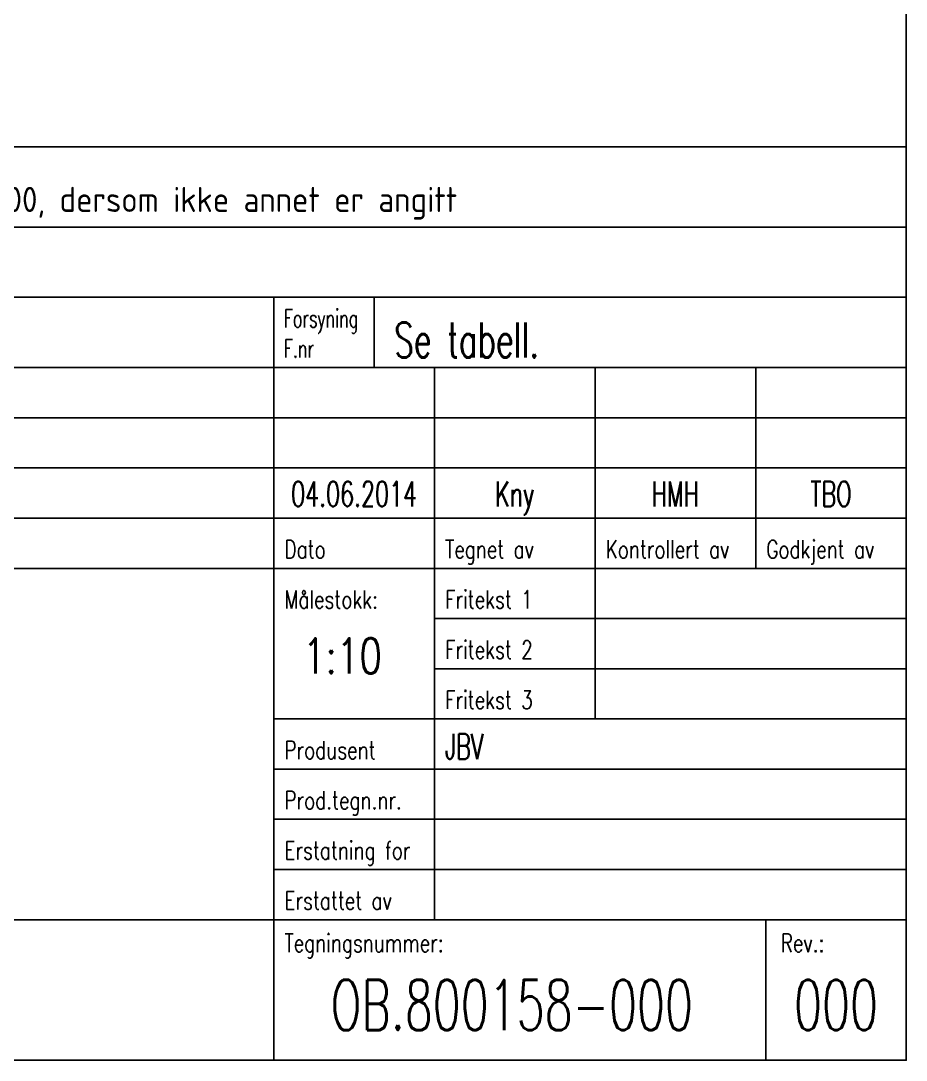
# Model space of a CAD drawing. Header units: millimetres. Extents: x 2184 to 3984, y 0 to 2770.
# Drawn here: x 3102 to 3984, y 0 to 1035 of the extents above; entities that cross this region are included whole.
import ezdxf
from ezdxf.enums import TextEntityAlignment as Align

# ---------------------------------------------------------------- set-up
doc = ezdxf.new("R2010")
doc.units = ezdxf.units.MM
for name, color, linetype in [('RAMME', 7, 'Continuous'), ('TITT-018', 4, 'Continuous'), ('TITT-050', 5, 'Continuous'), ('TITT-TEKST18', 4, 'Continuous'), ('TITT-TEKST25', 2, 'Continuous'), ('TITT-TEKST35', 7, 'Continuous'), ('TITT-TEKST50', 5, 'Continuous')]:
    doc.layers.add(name, color=color, linetype=linetype)
doc.styles.add('ISO', font='isocp.shx')
doc.styles.add('ISO25', font='ISO3098.shx')
doc.styles.add('TITTEL', font='romans.shx', dxfattribs={"width": 0.65})

# ---------------------------------------------------------------- blocks, each defined once
blk = doc.blocks.new('TITF_JBV00')
at = {"layer": 'TITT-018'}
for p, q in [((0, 59), (-170, 59)), ((0, 54), (-170, 54)), ((-47, 44), (0, 44)), ((-47, 39), (0, 39)), ((-47, 34), (0, 34)), ((-63, 29), (0, 29)), ((-63, 24), (0, 24)), ((-63, 19), (0, 19))]:
    blk.add_line(p, q, dxfattribs=at)
at = {"layer": 'TITT-050'}
for p, q in [((-63, 0), (-63, 59)), ((-47, 14), (-47, 59)), ((-31, 34), (-31, 59)), ((-15, 49), (-15, 59)), ((0, 49), (-170, 49)), ((-63, 34), (0, 34)), ((-170, 14), (0, 14)), ((-14, 0), (-14, 14))]:
    blk.add_line(p, q, dxfattribs=at)
at = {"layer": 'TITT-TEKST18', "style": 'TITTEL', "width": 0.75}
for s, p in [('Dato', (-61.94, 50)), ('Tegnet av', (-45.94, 50)), ('Kontrollert av', (-29.94, 50)), ('Godkjent av', (-13.94, 50)), ('Målestokk:', (-61.94, 45)), ('Fritekst 1', (-45.94, 45)), ('Fritekst 2', (-45.94, 40)), ('Fritekst 3', (-45.94, 35)), ('Produsent', (-61.94, 30)), ('Prod.tegn.nr.', (-61.94, 25)), ('Erstatning for', (-61.94, 20)), ('Erstattet av', (-61.94, 15)), ('Tegningsnummer:', (-61.94, 10.78)), ('Rev.:', (-12.5, 10.78))]:
    blk.add_text(s, height=1.8, dxfattribs=at).set_placement(p)
at = {"layer": 'TITT-TEKST25', "style": 'TITTEL', "width": 0.65}
for tag, p in [('2A', (-166, 55.16)), ('2C', (-55, 55.16)), ('2D', (-39, 55.16)), ('2E', (-23, 55.16)), ('2F', (-7.5, 55.16))]:
    blk.add_attdef(tag, text='', height=2.5, dxfattribs=at).set_placement(p, align=Align.CENTER)
for tag, p in [('2B', (-160.94, 55.16)), ('3B', (-29.94, 45)), ('3C', (-29.94, 40)), ('3D', (-29.94, 35)), ('3E', (-45.94, 30)), ('3F', (-45.94, 25)), ('3G', (-45.94, 20)), ('3H', (-45.94, 15))]:
    blk.add_attdef(tag, p, '', height=2.5, dxfattribs=at)
at = {"layer": 'TITT-TEKST35', "style": 'TITTEL', "width": 0.75}
for tag, p in [('1A', (-165.44, 39.48)), ('1B', (-165.44, 33.47)), ('1C', (-165.44, 27.02)), ('1D', (-165.44, 20.19))]:
    blk.add_attdef(tag, p, '', height=3.5, dxfattribs=at)
blk.add_attdef('3A', text='', height=3.5, dxfattribs=at).set_placement((-56.16, 38.53), align=Align.CENTER)
at = {"layer": 'TITT-TEKST50', "style": 'TITTEL', "width": 0.65}
blk.add_attdef('4A', (-57.32, 3), '', height=5, dxfattribs=at)
blk.add_attdef('4B', text='', height=5, dxfattribs=at).set_placement((-7, 3), align=Align.CENTER)
blk = doc.blocks.new('Merknadsfelt')
at = {"layer": 'TITT-018'}
for p, q in [((0, 14), (170, 14)), ((10, 7), (10, 14)), ((29, 7), (29, 14)), ((0, 7), (107, 7)), ((10, 0), (10, 7)), ((117, 0), (117, 7))]:
    blk.add_line(p, q, dxfattribs=at)
at = {"layer": 'TITT-TEKST50'}
for p, q in [((19, 7), (19, 14)), ((107, 7), (170, 7))]:
    blk.add_line(p, q, dxfattribs=at)
blk.add_lwpolyline([(0, 22), (170, 22), (170, 0), (0, 0)], close=True, dxfattribs=at)
blk.add_lwpolyline([(107, 0), (107, 7)], dxfattribs=at)
at = {"layer": 'TITT-018', "style": 'ISO25'}
blk.add_text('MERKNADER: ', height=1.8, dxfattribs=at).set_placement((1, 19))
at = {"layer": 'TITT-TEKST18', "style": 'TITTEL', "width": 0.65}
for tag, p in [('REFLEKS', (1, 11)), ('FARGE', (20, 11)), ('KLASSE', (1, 8)), ('FORSIDE', (20, 8)), ('TYKKELSE', (1, 4)), ('FORSYNING', (108, 4)), ('MATERIALE', (1, 1)), ('F.NR', (108, 1))]:
    blk.add_attdef(tag, p, '', height=1.8, dxfattribs=at)
at = {"layer": 'TITT-TEKST25', "style": 'ISO'}
blk.add_text('Utføres i henhold til teknisk spesifikasjon: OB.800044-000, dersom ikke annet er angitt ', height=2.5, dxfattribs=at).set_placement((1, 15.5))
at = {"layer": 'TITT-TEKST25', "style": 'TITTEL', "width": 0.65}
for tag, p in [('KLASSE', (12, 8)), ('FORSIDE', (31, 8)), ('MATERIALE', (12, 1))]:
    blk.add_attdef(tag, p, '', height=2.5, dxfattribs=at)
at = {"layer": 'TITT-TEKST35', "style": 'TITTEL', "width": 0.65}
blk.add_attdef('F.NUMMER', (119, 1), '', height=3.5, dxfattribs=at)
blk = doc.blocks.new('Revisjonslinje V00')
at = {"layer": 'TITT-018'}
blk.add_line((170, 5), (0, 5), dxfattribs=at)
at = {"layer": 'TITT-050'}
for p, q in [((0, 0), (0, 5)), ((8, 0), (8, 5)), ((107, 0), (107, 5)), ((123, 0), (123, 5)), ((139, 0), (139, 5)), ((155, 0), (155, 5))]:
    blk.add_line(p, q, dxfattribs=at)
at = {"layer": 'TITT-TEKST25', "style": 'TITTEL', "width": 0.65}
for tag, p in [('2A', (4, 1.16)), ('2C', (115, 1.16)), ('2D', (131, 1.16)), ('2E', (147, 1.16)), ('2F', (162.5, 1.16))]:
    blk.add_attdef(tag, text='', height=2.5, dxfattribs=at).set_placement(p, align=Align.CENTER)
blk.add_attdef('2B', (9.06, 1.16), '', height=2.5, dxfattribs=at)

msp = doc.modelspace()

# ---------------------------------------------------------------- linework, layer by layer
at = {"layer": 'RAMME'}
msp.add_lwpolyline([(2184.5, 0), (3984.5, 0), (3984.5, 2770), (2184.5, 2770)], close=True, dxfattribs=at)

# ---------------------------------------------------------------- block references
ref = msp.add_blockref('Merknadsfelt', (2284.5, 690), dxfattribs=dict(at, xscale=10, yscale=10, zscale=10))
ref.add_attrib('KLASSE', '2', (2404.5, 770), dxfattribs={"layer": 'TITT-TEKST25', "height": 25, "style": 'TITTEL', "width": 0.65})
ref.add_attrib('FORSIDE', 'Gul', (2594.5, 770), dxfattribs={"layer": 'TITT-TEKST25', "height": 25, "style": 'TITTEL', "width": 0.65})
ref.add_attrib('MATERIALE', '3 mm Aluminium', (2404.5, 700), dxfattribs={"layer": 'TITT-TEKST25', "height": 25, "style": 'TITTEL', "width": 0.65})
ref.add_attrib('KLASSE', 'klasse', (2294.5, 770), dxfattribs={"layer": 'TITT-TEKST18', "height": 18, "style": 'TITTEL', "width": 0.65})
ref.add_attrib('REFLEKS', 'Refleks', (2294.5, 800), dxfattribs={"layer": 'TITT-TEKST18', "height": 18, "style": 'TITTEL', "width": 0.65})
ref.add_attrib('FORSIDE', 'forside', (2484.5, 770), dxfattribs={"layer": 'TITT-TEKST18', "height": 18, "style": 'TITTEL', "width": 0.65})
ref.add_attrib('FARGE', 'Farge', (2484.5, 800), dxfattribs={"layer": 'TITT-TEKST18', "height": 18, "style": 'TITTEL', "width": 0.65})
ref.add_attrib('TYKKELSE', 'Tykkelse,', (2294.5, 730), dxfattribs={"layer": 'TITT-TEKST18', "height": 18, "style": 'TITTEL', "width": 0.65})
ref.add_attrib('MATERIALE', 'materiale', (2294.5, 700), dxfattribs={"layer": 'TITT-TEKST18', "height": 18, "style": 'TITTEL', "width": 0.65})
ref.add_attrib('FORSYNING', 'Forsyning', (3364.5, 730), dxfattribs={"layer": 'TITT-TEKST18', "height": 18, "style": 'TITTEL', "width": 0.65})
ref.add_attrib('F.NR', 'F.nr', (3364.5, 700), dxfattribs={"layer": 'TITT-TEKST18', "height": 18, "style": 'TITTEL', "width": 0.65})
ref.add_attrib('F.NUMMER', 'Se tabell.', (3474.5, 700), dxfattribs={"layer": 'TITT-TEKST35', "height": 35, "style": 'TITTEL', "width": 0.65})
at = {"layer": 'RAMME', "ltscale": 5, "xscale": 10, "yscale": 10, "zscale": 10}
for p in [(2284.5, 640), (2284.5, 590)]:
    msp.add_blockref('Revisjonslinje V00', p, dxfattribs=at)
at = {"layer": 'RAMME', "ltscale": 5}
ref = msp.add_blockref('TITF_JBV00', (3984.5, 0), dxfattribs=dict(at, xscale=10, yscale=10, zscale=10))
ref.add_attrib('2C', '04.06.2014', dxfattribs={"layer": 'TITT-TEKST25', "height": 25, "style": 'TITTEL', "width": 0.65}).set_placement((3434.5, 551.6), align=Align.CENTER)
ref.add_attrib('2D', 'Kny', dxfattribs={"layer": 'TITT-TEKST25', "height": 25, "style": 'TITTEL', "width": 0.65}).set_placement((3594.5, 551.6), align=Align.CENTER)
ref.add_attrib('2E', 'HMH', dxfattribs={"layer": 'TITT-TEKST25', "height": 25, "style": 'TITTEL', "width": 0.65}).set_placement((3754.5, 551.6), align=Align.CENTER)
ref.add_attrib('2F', 'TBO', dxfattribs={"layer": 'TITT-TEKST25', "height": 25, "style": 'TITTEL', "width": 0.65}).set_placement((3909.5, 551.6), align=Align.CENTER)
ref.add_attrib('3A', '1:10', dxfattribs={"layer": 'TITT-TEKST35', "height": 35, "style": 'TITTEL', "width": 0.75}).set_placement((3422.9, 385.3), align=Align.CENTER)
ref.add_attrib('3E', 'JBV', (3525, 300), dxfattribs={"layer": 'TITT-TEKST25', "height": 25, "style": 'TITTEL', "width": 0.65})
ref.add_attrib('4A', 'OB.800158-000', (3411.2, 30), dxfattribs={"layer": 'TITT-TEKST50', "height": 50, "style": 'TITTEL', "width": 0.65})
ref.add_attrib('4B', '000', dxfattribs={"layer": 'TITT-TEKST50', "height": 50, "style": 'TITTEL', "width": 0.65}).set_placement((3914.5, 30), align=Align.CENTER)

doc.saveas('drawing.dxf')
